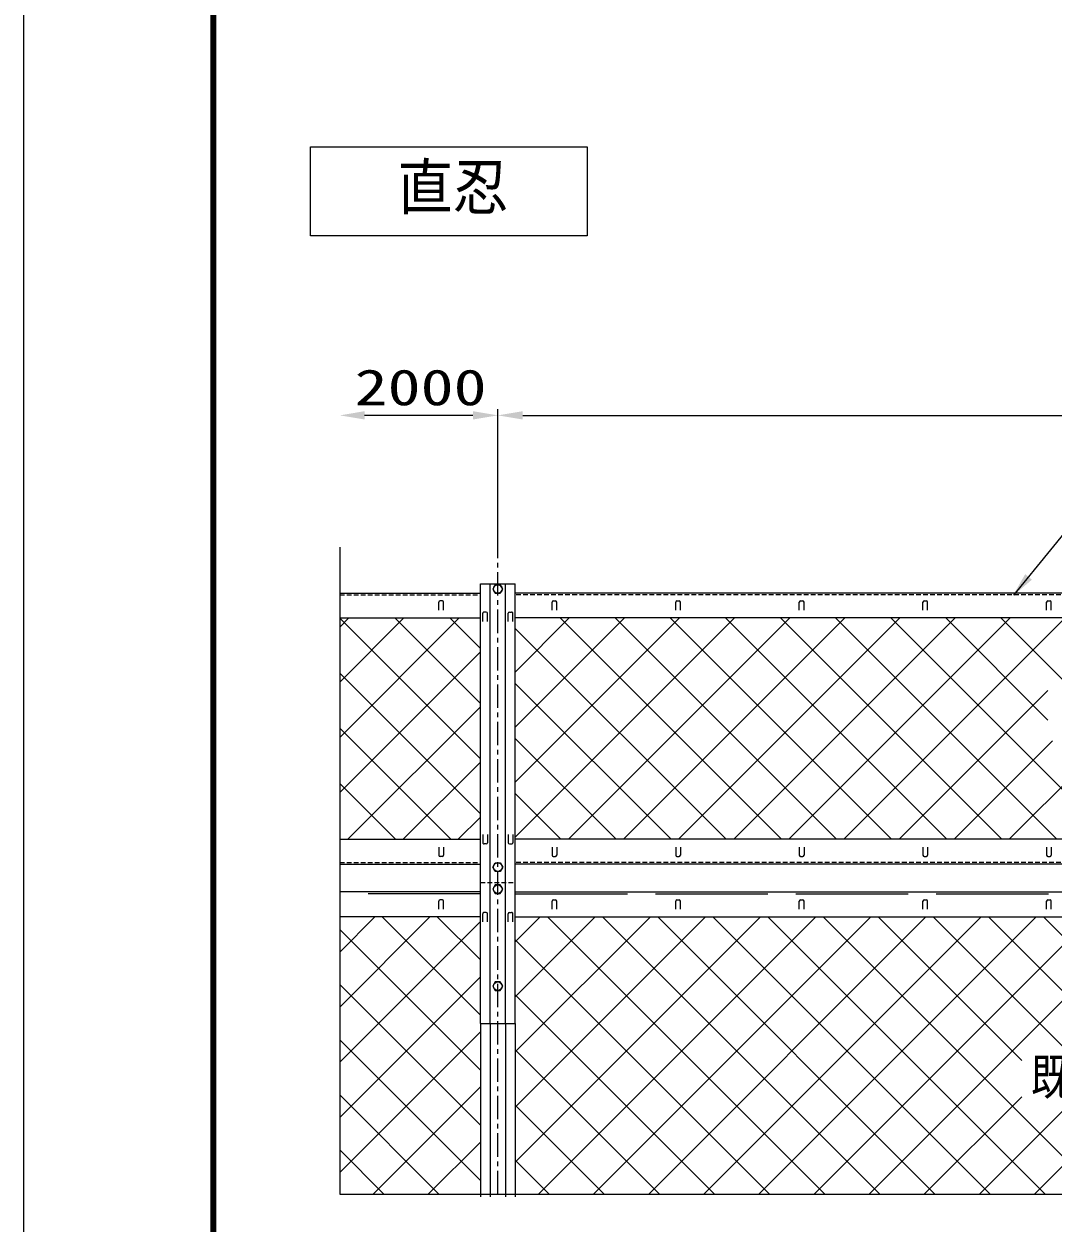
# Model space of a CAD drawing. Units: millimetres, scale not verified. Extents: x -4455 to 4455, y -3150 to 3150.
# Drawn here: x -4455 to -2805, y -1923 to 0 of the extents above; entities that cross this region are included whole.
import ezdxf
from ezdxf.enums import TextEntityAlignment as Align

# ---------------------------------------------------------------- set-up
doc = ezdxf.new("R2010")
doc.units = ezdxf.units.MM
doc.header["$LTSCALE"] = 30
for name, pattern in [('DASHED', [7.5, 6, -1.5]), ('USER1', [2, 1.25, -0.25, 0.25, -0.25]), ('USER3', [0.375, 0.25, -0.125])]:
    doc.linetypes.add(name, pattern=pattern)
doc.layers.add('0-0_10', color=7, linetype='Continuous')
for name, color, linetype, lineweight in [('0-1_net', 2, 'Continuous', 18), ('0-2_0', 1, 'Continuous', 18), ('0-3_2', 7, 'Continuous', 9), ('0-4_1', 7, 'Continuous', 9), ('0-5_center', 2, 'USER1', 18), ('0-6_柱', 7, 'Continuous', 9), ('0-9_EXTCNT-L', 4, 'Continuous', 18), ('0-A_既設net', 4, 'Continuous', 18)]:
    doc.layers.add(name, color=color, linetype=linetype, lineweight=lineweight)
doc.styles.add('ＭＳ ゴシック', font='')
doc.styles.get('ＭＳ ゴシック').set_extended_font_data('MS Gothic')

msp = doc.modelspace()

# ---------------------------------------------------------------- linework, layer by layer
at = {"layer": '0-1_net'}
for p, q in [((-3948.67, -967.57), (-3933.9, -952.8)), ((-3948.67, -1055.96), (-3845.52, -952.8)), ((-3948.67, -1144.35), (-3757.13, -952.8)), ((-3723.03, -1178.61), (-3948.67, -952.96)), ((-3723.03, -1090.22), (-3860.45, -952.8)), ((-3723.03, -1001.83), (-3772.06, -952.8)), ((-3667.03, -1039.48), (-3580.35, -952.8)), ((-3667.03, -1127.87), (-3491.96, -952.8)), ((-3667.03, -1216.26), (-3403.57, -952.8)), ((-3667.03, -1304.65), (-3315.19, -952.8)), ((-3240.28, -1307.8), (-3595.28, -952.8)), ((-3581.8, -1307.8), (-3226.8, -952.8)), ((-3151.9, -1307.8), (-3506.9, -952.8)), ((-3493.41, -1307.8), (-3138.41, -952.8)), ((-3063.51, -1307.8), (-3418.51, -952.8)), ((-3405.02, -1307.8), (-3050.02, -952.8)), ((-2975.12, -1307.8), (-3330.12, -952.8)), ((-3316.63, -1307.8), (-2961.63, -952.8)), ((-2886.73, -1307.8), (-3241.73, -952.8)), ((-3228.24, -1307.8), (-2873.24, -952.8)), ((-2798.34, -1307.8), (-3153.34, -952.8)), ((-3139.86, -1307.8), (-2784.86, -952.8)), ((-2709.95, -1307.8), (-3064.95, -952.8)), ((-2812.76, -1116.61), (-2976.57, -952.8)), ((-2780.89, -1060.09), (-2888.18, -952.8)), ((-3328.67, -1307.8), (-3667.03, -969.44)), ((-3948.67, -1232.74), (-3723.03, -1007.09)), ((-3723.03, -1266.99), (-3948.67, -1041.35)), ((-3417.06, -1307.8), (-3667.03, -1057.83)), ((-3051.47, -1307.8), (-2812.76, -1069.09)), ((-3935.35, -1307.8), (-3723.03, -1095.48)), ((-3770.61, -1307.8), (-3948.67, -1129.74)), ((-3505.45, -1307.8), (-3667.03, -1146.22)), ((-2963.08, -1307.8), (-2805.37, -1150.09)), ((-2874.69, -1307.8), (-2716.98, -1150.09)), ((-3846.96, -1307.8), (-3723.03, -1183.87)), ((-3859, -1307.8), (-3948.67, -1218.13)), ((-3593.84, -1307.8), (-3667.03, -1234.61)), ((-3758.57, -1307.8), (-3723.03, -1272.26)), ((-3947.39, -1307.8), (-3948.67, -1306.52))]:
    msp.add_line(p, q, dxfattribs=at)
at = {"layer": '0-1_net', "color": 3}
msp.add_lwpolyline([(-3995.38, -197.28), (-3551.86, -197.28), (-3551.86, -339.6), (-3995.38, -339.6)], close=True, dxfattribs=at)
at = {"layer": '0-2_0'}
for p, q in [((-3735.03, -627.8), (-3908.67, -627.8)), ((-3695.03, -855.49), (-3695.03, -617.8)), ((-3655.03, -627.8), (-1735.03, -627.8))]:
    msp.add_line(p, q, dxfattribs=at)
at = {"layer": '0-2_0', "color": 7, "lineweight": 9}
for p, q in [((-3948.67, -912.8), (-3723.03, -912.8)), ((-1723.03, -912.8), (-3667.03, -912.8)), ((-3948.67, -952.8), (-3723.03, -952.8)), ((-1723.03, -952.8), (-3667.03, -952.8)), ((-3948.67, -1307.8), (-3723.03, -1307.8)), ((-1723.03, -1307.8), (-3667.03, -1307.8)), ((-3948.67, -1347.8), (-3723.03, -1347.8)), ((-1723.03, -1347.8), (-3667.03, -1347.8))]:
    msp.add_line(p, q, dxfattribs=at)
at = {"layer": '0-2_0', "color": 3}
msp.add_lwpolyline([(-4455, 3150), (4455, 3150), (4455, -3150), (-4455, -3150)], close=True, dxfattribs=at)
at = {"layer": '0-2_0', "color": 7, "lineweight": 9}
for points in [[(-4155, 2962.5), (4155, 2962.5), (4155, -2962.5), (-4155, -2962.5)], [(-4153.13, 2960.62), (4153.13, 2960.62), (4153.13, -2960.62), (-4153.13, -2960.62)], [(-4151.25, 2958.75), (4151.25, 2958.75), (4151.25, -2958.75), (-4151.25, -2958.75)], [(-4149.38, 2956.87), (4149.38, 2956.87), (4149.38, -2956.87), (-4149.38, -2956.87)], [(-4147.5, 2955), (4147.5, 2955), (4147.5, -2955), (-4147.5, -2955)]]:
    msp.add_lwpolyline(points, close=True, dxfattribs=at)
msp.add_lwpolyline([(-2079.93, -770.9), (-2749.28, -770.9), (-2868.06, -916.14)], dxfattribs=at)
at = {"layer": '0-2_0'}
for points in [[(-3908.67, -621.13), (-3948.67, -627.8), (-3908.67, -634.47)], [(-3735.03, -621.13), (-3695.03, -627.8), (-3735.03, -634.47)], [(-3655.03, -621.13), (-3695.03, -627.8), (-3655.03, -634.47)]]:
    msp.add_solid(points, dxfattribs=at)
at = {"layer": '0-2_0', "color": 7}
msp.add_solid([(-2869.33, -917.68), (-2849.1, -882.48), (-2838.42, -891.37)], dxfattribs=at)
at = {"layer": '0-3_2'}
for p, q in [((-3699.03, -899.4), (-3703.03, -906.33)), ((-3691.03, -899.4), (-3699.03, -899.4)), ((-3687.03, -906.33), (-3691.03, -899.4)), ((-3703.03, -906.33), (-3699.03, -913.25)), ((-3699.03, -913.25), (-3691.03, -913.25)), ((-3691.03, -913.25), (-3687.03, -906.33)), ((-3703.03, -1352.3), (-3699.03, -1345.37)), ((-3699.03, -1345.37), (-3691.03, -1345.37)), ((-3691.03, -1345.37), (-3687.03, -1352.3)), ((-3699.03, -1359.23), (-3703.03, -1352.3)), ((-3691.03, -1359.23), (-3699.03, -1359.23)), ((-3687.03, -1352.3), (-3691.03, -1359.23))]:
    msp.add_line(p, q, dxfattribs=at)
at = {"layer": '0-3_2', "color": 3, "linetype": 'DASHED', "lineweight": 18}
for p, q in [((-3723.03, -1395.3), (-3948.67, -1395.3)), ((-3667.03, -1395.3), (-1723.03, -1395.3))]:
    msp.add_line(p, q, dxfattribs=at)
at = {"layer": '0-3_2'}
for centre in [(-3695.03, -906.33), (-3695.03, -1352.3)]:
    msp.add_circle(centre, 6.93, dxfattribs=at)
at = {"layer": '0-4_1', "color": 4, "lineweight": 18}
msp.add_line((-3948.67, -839.24), (-3948.67, -1876.95), dxfattribs=at)
at = {"layer": '0-4_1', "color": 3, "linetype": 'USER3', "lineweight": 18}
for p, q in [((-3948.67, -915.8), (-3723.03, -915.8)), ((-1723.03, -915.8), (-3667.03, -915.8)), ((-3948.67, -1344.85), (-3723.03, -1344.86)), ((-1723.03, -1344.73), (-3667.03, -1344.86))]:
    msp.add_line(p, q, dxfattribs=at)
at = {"layer": '0-4_1'}
for p, q in [((-3789.46, -940.3), (-3789.46, -927.3)), ((-3783.97, -925.3), (-3787.46, -925.3)), ((-3781.96, -940.3), (-3781.96, -927.3)), ((-3608.1, -940.3), (-3608.1, -927.3)), ((-3606.1, -925.3), (-3602.6, -925.3)), ((-3600.6, -940.3), (-3600.6, -927.3)), ((-3409.77, -940.3), (-3409.77, -927.3)), ((-3407.77, -925.3), (-3404.27, -925.3)), ((-3402.27, -940.3), (-3402.27, -927.3)), ((-3211.44, -940.3), (-3211.44, -927.3)), ((-3209.44, -925.3), (-3205.94, -925.3)), ((-3203.94, -940.3), (-3203.94, -927.3)), ((-3013.11, -940.3), (-3013.11, -927.3)), ((-3011.11, -925.3), (-3007.61, -925.3)), ((-3005.61, -940.3), (-3005.61, -927.3)), ((-2814.78, -940.3), (-2814.78, -927.3)), ((-2812.78, -925.3), (-2809.28, -925.3)), ((-2807.28, -940.3), (-2807.28, -927.3)), ((-3719.07, -958.32), (-3719.07, -945.32)), ((-3713.58, -943.32), (-3717.07, -943.32)), ((-3711.57, -958.32), (-3711.58, -945.32)), ((-3678.49, -958.32), (-3678.49, -945.32)), ((-3676.49, -943.32), (-3672.99, -943.32)), ((-3670.99, -958.32), (-3670.99, -945.32)), ((-3719.07, -1300.3), (-3719.07, -1313.3)), ((-3711.57, -1300.3), (-3711.58, -1313.3)), ((-3678.49, -1300.3), (-3678.49, -1313.3)), ((-3670.99, -1300.3), (-3670.99, -1313.3)), ((-3789.46, -1320.3), (-3789.46, -1333.3)), ((-3781.96, -1320.3), (-3781.96, -1333.3)), ((-3713.58, -1315.3), (-3717.07, -1315.3)), ((-3676.49, -1315.3), (-3672.99, -1315.3)), ((-3608.1, -1320.3), (-3608.1, -1333.3)), ((-3600.6, -1320.3), (-3600.6, -1333.3)), ((-3409.77, -1320.3), (-3409.77, -1333.3)), ((-3402.27, -1320.3), (-3402.27, -1333.3)), ((-3211.44, -1320.3), (-3211.44, -1333.3)), ((-3203.94, -1320.3), (-3203.94, -1333.3)), ((-3013.11, -1320.3), (-3013.11, -1333.3)), ((-3005.61, -1320.3), (-3005.61, -1333.3)), ((-2814.78, -1320.3), (-2814.78, -1333.3)), ((-2807.28, -1320.3), (-2807.28, -1333.3)), ((-3783.97, -1335.3), (-3787.46, -1335.3)), ((-3606.1, -1335.3), (-3602.6, -1335.3)), ((-3407.77, -1335.3), (-3404.27, -1335.3)), ((-3209.44, -1335.3), (-3205.94, -1335.3)), ((-3011.11, -1335.3), (-3007.61, -1335.3)), ((-2812.78, -1335.3), (-2809.28, -1335.3)), ((-3723.03, -1392.3), (-3948.67, -1392.3)), ((-3667.03, -1392.3), (-1723.03, -1392.3)), ((-3789.46, -1419.8), (-3789.46, -1406.8)), ((-3783.97, -1404.8), (-3787.46, -1404.8)), ((-3781.96, -1419.8), (-3781.96, -1406.8)), ((-3608.1, -1419.8), (-3608.1, -1406.8)), ((-3606.1, -1404.8), (-3602.6, -1404.8)), ((-3600.6, -1419.8), (-3600.6, -1406.8)), ((-3409.77, -1419.8), (-3409.77, -1406.8)), ((-3407.77, -1404.8), (-3404.27, -1404.8)), ((-3402.27, -1419.8), (-3402.27, -1406.8)), ((-3211.44, -1419.8), (-3211.44, -1406.8)), ((-3209.44, -1404.8), (-3205.94, -1404.8)), ((-3203.94, -1419.8), (-3203.94, -1406.8)), ((-3013.11, -1419.8), (-3013.11, -1406.8)), ((-3011.11, -1404.8), (-3007.61, -1404.8)), ((-3005.61, -1419.8), (-3005.61, -1406.8)), ((-2814.78, -1419.8), (-2814.78, -1406.8)), ((-2812.78, -1404.8), (-2809.28, -1404.8)), ((-2807.28, -1419.8), (-2807.28, -1406.8)), ((-3723.03, -1432.3), (-3948.67, -1432.3)), ((-3667.03, -1432.3), (-1723.03, -1432.3))]:
    msp.add_line(p, q, dxfattribs=at)
at = {"layer": '0-4_1', "color": 4, "linetype": 'USER3', "lineweight": 18}
msp.add_line((-3723.03, -1377.3), (-3667.03, -1377.3), dxfattribs=at)
at = {"layer": '0-4_1'}
for centre, start, end in [((-3787.46, -927.3), 90, 180), ((-3783.96, -927.3), 0.00008, 90), ((-3606.1, -927.3), 90, 179.99992), ((-3602.6, -927.3), 0, 90), ((-3407.77, -927.3), 90, 179.99992), ((-3404.27, -927.3), 0, 90), ((-3209.44, -927.3), 90, 179.99992), ((-3205.94, -927.3), 0, 90), ((-3011.11, -927.3), 90, 179.99992), ((-3007.61, -927.3), 0, 90), ((-2812.78, -927.3), 90, 179.99992), ((-2809.28, -927.3), 0, 90), ((-3717.07, -945.32), 90, 180.00011), ((-3713.58, -945.32), 0, 90), ((-3676.49, -945.32), 90, 179.99997), ((-3672.99, -945.32), 0, 90.00012), ((-3717.07, -1313.3), 179.99989, 270), ((-3713.58, -1313.3), 270, 0), ((-3676.49, -1313.3), 180.00003, 270), ((-3672.99, -1313.3), 269.99988, 0), ((-3787.46, -1333.3), 180, 270), ((-3783.96, -1333.3), 270, 359.99992), ((-3606.1, -1333.3), 180.00008, 270), ((-3602.6, -1333.3), 270, 0), ((-3407.77, -1333.3), 180.00008, 270), ((-3404.27, -1333.3), 270, 0), ((-3209.44, -1333.3), 180.00008, 270), ((-3205.94, -1333.3), 270, 0), ((-3011.11, -1333.3), 180.00008, 270), ((-3007.61, -1333.3), 270, 0), ((-2812.78, -1333.3), 180.00008, 270), ((-2809.28, -1333.3), 270, 0), ((-3787.46, -1406.8), 90, 180), ((-3783.96, -1406.8), 0.00008, 90), ((-3606.1, -1406.8), 90, 179.99992), ((-3602.6, -1406.8), 0, 90), ((-3407.77, -1406.8), 90, 179.99992), ((-3404.27, -1406.8), 0, 90), ((-3209.44, -1406.8), 90, 179.99992), ((-3205.94, -1406.8), 0, 90), ((-3011.11, -1406.8), 90, 179.99992), ((-3007.61, -1406.8), 0, 90), ((-2812.78, -1406.8), 90, 179.99992), ((-2809.28, -1406.8), 0, 90)]:
    msp.add_arc(centre, 2, start, end, dxfattribs=at)
at = {"layer": '0-5_center'}
msp.add_line((-3695.03, -1876.95), (-3695.03, -855.49), dxfattribs=at)
at = {"layer": '0-6_柱'}
for p, q in [((-3723.03, -1603.3), (-3723.03, -897.8)), ((-3723.03, -897.8), (-3667.03, -897.8)), ((-3707.53, -1603.3), (-3707.53, -897.8)), ((-3682.53, -1603.3), (-3682.53, -897.8)), ((-3667.03, -1603.3), (-3667.03, -897.8)), ((-3699.03, -1380.87), (-3703.03, -1387.8)), ((-3691.03, -1380.87), (-3699.03, -1380.87)), ((-3687.03, -1387.8), (-3691.03, -1380.87)), ((-3703.03, -1387.8), (-3699.03, -1394.73)), ((-3699.03, -1394.73), (-3691.03, -1394.73)), ((-3691.03, -1394.73), (-3687.03, -1387.8)), ((-3719.07, -1440.3), (-3719.07, -1427.3)), ((-3713.58, -1425.3), (-3717.07, -1425.3)), ((-3711.57, -1440.3), (-3711.58, -1427.3)), ((-3678.49, -1440.3), (-3678.49, -1427.3)), ((-3676.49, -1425.3), (-3672.99, -1425.3)), ((-3670.99, -1440.3), (-3670.99, -1427.3)), ((-3723.03, -1603.3), (-3667.03, -1603.3))]:
    msp.add_line(p, q, dxfattribs=at)
at = {"layer": '0-6_柱', "color": 1, "lineweight": 18}
for p, q in [((-3723.03, -1603.3), (-3723.03, -1881.23)), ((-3707.53, -1603.3), (-3707.53, -1881.23)), ((-3682.53, -1603.3), (-3682.53, -1881.23)), ((-3667.03, -1603.3), (-3667.03, -1881.23))]:
    msp.add_line(p, q, dxfattribs=at)
at = {"layer": '0-6_柱'}
msp.add_lwpolyline([(-3687.03, -1543.3), (-3691.03, -1536.37), (-3699.03, -1536.37), (-3703.03, -1543.3), (-3699.03, -1550.23), (-3691.03, -1550.23)], close=True, dxfattribs=at)
for centre in [(-3695.03, -1387.8), (-3695.03, -1543.3)]:
    msp.add_circle(centre, 6.93, dxfattribs=at)
for centre, start, end in [((-3717.07, -1427.3), 90, 180.00011), ((-3713.58, -1427.3), 0, 90), ((-3676.49, -1427.3), 90, 179.99997), ((-3672.99, -1427.3), 0, 90.00012)]:
    msp.add_arc(centre, 2, start, end, dxfattribs=at)
at = {"layer": '0-9_EXTCNT-L'}
msp.add_line((-3948.67, -1876.95), (-2708.66, -1876.95), dxfattribs=at)
at = {"layer": '0-A_既設net'}
for p, q in [((-3948.67, -1488.7), (-3892.28, -1432.3)), ((-3948.67, -1577.08), (-3803.89, -1432.3)), ((-3948.67, -1665.47), (-3723.03, -1439.83)), ((-3723.03, -1589.8), (-3880.53, -1432.3)), ((-3723.03, -1501.41), (-3792.14, -1432.3)), ((-3667.03, -1472.22), (-3627.11, -1432.3)), ((-3667.03, -1560.61), (-3538.72, -1432.3)), ((-3667.03, -1649), (-3450.34, -1432.3)), ((-3667.03, -1737.39), (-3361.95, -1432.3)), ((-3667.03, -1825.77), (-3273.56, -1432.3)), ((-3629.82, -1876.95), (-3185.17, -1432.3)), ((-3170.72, -1876.95), (-3615.37, -1432.3)), ((-3541.43, -1876.95), (-3096.78, -1432.3)), ((-3082.33, -1876.95), (-3526.98, -1432.3)), ((-3453.04, -1876.95), (-3008.39, -1432.3)), ((-2993.94, -1876.95), (-3438.59, -1432.3)), ((-3364.66, -1876.95), (-2920.01, -1432.3)), ((-2905.55, -1876.95), (-3350.2, -1432.3)), ((-3276.27, -1876.95), (-2831.62, -1432.3)), ((-2817.16, -1876.95), (-3261.81, -1432.3)), ((-3187.88, -1876.95), (-2743.23, -1432.3)), ((-2728.78, -1876.95), (-3173.43, -1432.3)), ((-3099.49, -1876.95), (-2654.84, -1432.3)), ((-2854.82, -1662.51), (-3085.04, -1432.3)), ((-2780.09, -1648.86), (-2996.65, -1432.3)), ((-2691.7, -1648.86), (-2908.26, -1432.3)), ((-2603.31, -1648.86), (-2819.87, -1432.3)), ((-3723.03, -1678.19), (-3948.67, -1452.55)), ((-3259.11, -1876.95), (-3667.03, -1469.02)), ((-3948.67, -1753.86), (-3723.03, -1528.22)), ((-3723.03, -1766.58), (-3948.67, -1540.93)), ((-3347.49, -1876.95), (-3667.03, -1557.41)), ((-3948.67, -1842.25), (-3723.03, -1616.61)), ((-3723.03, -1854.96), (-3948.67, -1629.32)), ((-3435.88, -1876.95), (-3667.03, -1645.8)), ((-3894.99, -1876.95), (-3723.03, -1705)), ((-3789.44, -1876.95), (-3948.67, -1717.71)), ((-3011.1, -1876.95), (-2854.82, -1720.67)), ((-3524.27, -1876.95), (-3667.03, -1734.19)), ((-2922.71, -1876.95), (-2784.63, -1738.86)), ((-2834.33, -1876.95), (-2696.24, -1738.86)), ((-3877.82, -1876.95), (-3948.67, -1806.1)), ((-3806.6, -1876.95), (-3723.03, -1793.39)), ((-3612.66, -1876.95), (-3667.03, -1822.58))]:
    msp.add_line(p, q, dxfattribs=at)

# ---------------------------------------------------------------- texts
at = {"layer": '0-0_10', "style": 'ＭＳ ゴシック', "width": 0.9}
msp.add_text('直忍', height=72.16, dxfattribs=at).set_placement((-3855.69, -319.17), align=Align.BOTTOM_LEFT)
at = {"layer": '0-2_0', "color": 3, "style": 'ＭＳ ゴシック'}
for s, width, p in [('2000', 1.35, (-3924.71, -628.9)), ('既設フェンス', 0.8, (-2839.82, -1734.96))]:
    msp.add_text(s, height=57.62, dxfattribs=dict(at, width=width)).set_placement(p, align=Align.BOTTOM_LEFT)

doc.saveas('drawing.dxf')
